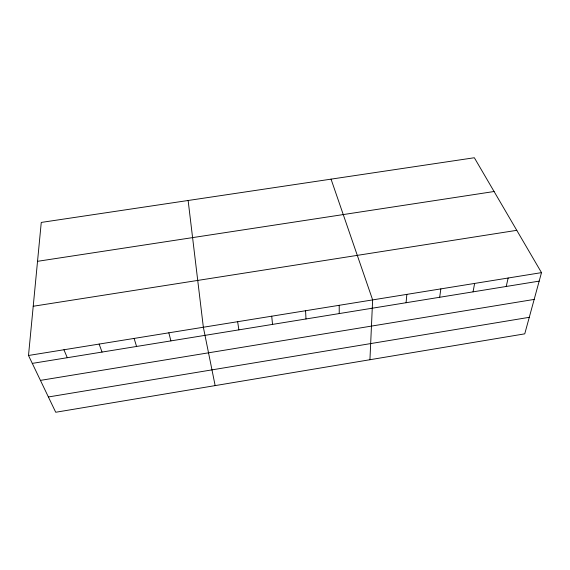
<?xml version="1.0" encoding="UTF-8"?>
<svg xmlns="http://www.w3.org/2000/svg" width="570" height="570" viewBox="0 0 570 570"><rect width="100%" height="100%" fill="white"/><g stroke="black" fill="none" stroke-linecap="round" stroke-linejoin="round"><path stroke-width="0.85" d="M369.937 359.727L372.637 299.898L331.049 179.144M406.075 302.727L406.852 294.377M28.5 355.481L41.261 222.428L474.34 157.74L541.5 272.631L524.756 333.842L55.718 412.26L28.5 355.481L541.5 272.631M439.677 297.269L440.845 288.883M473.057 291.854L474.618 283.433M506.224 286.475L508.162 278.01M48.393 396.969L529.281 317.312M40.434 380.382L534.176 299.414M32.291 363.389L539.177 281.124M33.224 306.254L516.776 230.33M37.527 261.324L494.083 191.513M63.933 349.759L67.281 357.711M99.13 344.073L102.044 352.068M134.1 338.423L136.579 346.46M168.841 332.816L170.9 340.896M215.154 385.605L203.355 327.244L188.129 200.49M237.647 321.701L238.873 329.859M271.719 316.2L272.538 324.394M305.577 310.736L305.99 318.965M339.214 305.299L339.236 313.571"/></g></svg>
